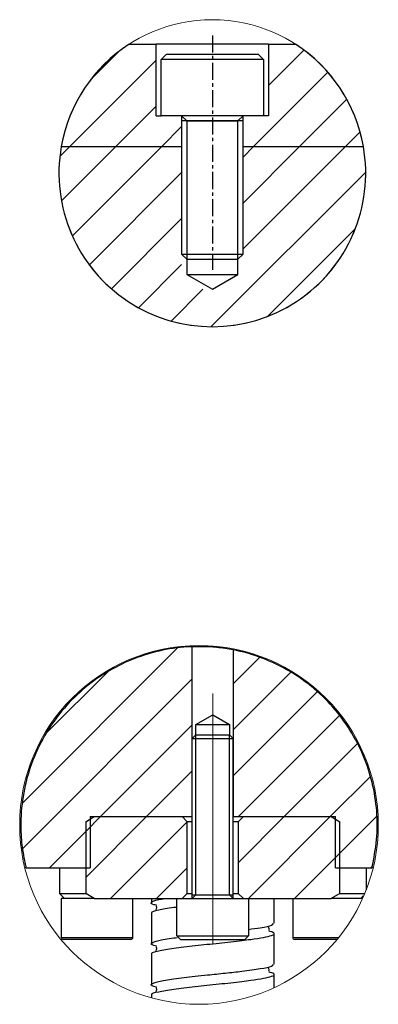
# Model space of a CAD drawing. Header units: millimetres. Extents: x 55 to 6841, y 61 to 3739.
# Drawn here: x 4215.7 to 4285.8, y 3206.6 to 3399 of the extents above; entities that cross this region are included whole.
import ezdxf

# ---------------------------------------------------------------- set-up
doc = ezdxf.new("R2010")
doc.units = ezdxf.units.MM
doc.header["$LTSCALE"] = 0.7
doc.linetypes.add('CENTER', pattern=[50.8, 31.75, -6.35, 6.35, -6.35])
doc.linetypes.add('HIDDEN', pattern=[9.525, 6.35, -3.175])
doc.layers.get('0').update_dxf_attribs({"color": 255})
doc.layers.add('DTAM', color=6, linetype='CENTER')
doc.layers.add('screw', color=33, linetype='Continuous', lineweight=13)
pattern_1 = [(45, (885.8005, 1947.352), (-4.490128, 4.490128), [])]
pattern_2 = [(45, (528.063, 2018.394), (-4.490128, 4.490128), [])]

msp = doc.modelspace()

# ---------------------------------------------------------------- hatches: boundary and pattern name
at = {"linetype": 'Continuous', "lineweight": 18}
h = msp.add_hatch(dxfattribs=at)
h.set_pattern_fill('ANSI31', color=1, scale=2, style=0)
h.set_pattern_definition(pattern_1)
edge = h.paths.add_edge_path(flags=0)
edge.add_line((4223.824, 3374.255), (4247.365, 3374.255))
edge.add_line((4247.365, 3374.255), (4247.365, 3380.255))
edge.add_line((4247.365, 3380.255), (4242.365, 3380.255))
edge.add_line((4242.365, 3380.255), (4242.365, 3394.255))
edge.add_line((4242.365, 3394.255), (4237.099, 3394.255))
edge.add_arc((4253.365, 3369.053), 29.996, 122.83873, 170.01218)
h = msp.add_hatch(dxfattribs=at)
h.set_pattern_fill('ANSI31', color=1, scale=2, style=0)
h.set_pattern_definition(pattern_1)
edge = h.paths.add_edge_path(flags=0)
edge.add_line((4259.365, 3374.255), (4282.906, 3374.255))
edge.add_arc((4253.365, 3369.053), 29.996, 9.98782, 57.16127)
edge.add_line((4269.631, 3394.255), (4264.365, 3394.255))
edge.add_line((4264.365, 3394.255), (4264.365, 3380.255))
edge.add_line((4264.365, 3380.255), (4259.365, 3380.255))
edge.add_line((4259.365, 3380.255), (4259.365, 3374.255))
h = msp.add_hatch(dxfattribs=at)
h.set_pattern_fill('ANSI31', color=1, scale=2, style=0)
h.set_pattern_definition(pattern_1)
edge = h.paths.add_edge_path()
edge.add_arc((4253.365, 3369.053), 29.996, 170.01218, 369.98782)
edge.add_line((4282.906, 3374.255), (4259.365, 3374.255))
edge.add_line((4259.365, 3374.255), (4259.365, 3346.369))
edge.add_line((4259.365, 3346.369), (4247.365, 3346.369))
edge.add_line((4247.365, 3346.369), (4247.365, 3374.255))
edge.add_line((4247.365, 3374.255), (4223.824, 3374.255))
h = msp.add_hatch(dxfattribs=at)
h.set_pattern_fill('ANSI31', scale=2, style=0)
h.set_pattern_definition(pattern_2)
edge = h.paths.add_edge_path(flags=0)
edge.add_line((4216.93, 3233.298), (4229.446, 3233.298))
edge.add_line((4229.446, 3233.298), (4229.446, 3243.298))
edge.add_line((4229.446, 3243.298), (4249.446, 3243.298))
edge.add_line((4249.446, 3243.298), (4249.446, 3276.521))
edge.add_arc((4250.756, 3241.693), 34.853, 92.154, 193.9384)
h = msp.add_hatch(dxfattribs=at)
h.set_pattern_fill('ANSI31', scale=2, style=0)
h.set_pattern_definition(pattern_2)
edge = h.paths.add_edge_path(flags=0)
edge.add_line((4277.446, 3233.298), (4284.583, 3233.298))
edge.add_arc((4250.756, 3241.693), 34.853, 346.0616, 438.93324)
edge.add_line((4257.446, 3275.897), (4257.446, 3243.298))
edge.add_line((4257.446, 3243.298), (4277.446, 3243.298))
edge.add_line((4277.446, 3243.298), (4277.446, 3233.298))
h = msp.add_hatch(dxfattribs=at)
h.set_pattern_fill('ANSI31', scale=2, style=0)
h.set_pattern_definition(pattern_2)
edge = h.paths.add_edge_path(flags=0)
edge.add_line((4248.446, 3228.298), (4248.446, 3242.298))
edge.add_line((4248.446, 3242.298), (4247.446, 3243.298))
edge.add_line((4247.446, 3243.298), (4230.289, 3243.298))
edge.add_spline(control_points=[(4230.289, 3243.298), (4229.73, 3242.97), (4229.175, 3242.636), (4228.622, 3242.298)], knot_values=[0.0518425, 0.0518425, 0.0518425, 0.0518425, 0.0528089, 0.0528089, 0.0528089, 0.0528089], weights=[1, 1, 1, 1], degree=3, periodic=0)
edge.add_line((4228.622, 3242.298), (4228.622, 3228.298))
edge.add_spline(control_points=[(4228.622, 3228.298), (4229.175, 3227.959), (4229.73, 3227.625), (4230.289, 3227.298)], knot_values=[0.0264124, 0.0264124, 0.0264124, 0.0264124, 0.0273832, 0.0273832, 0.0273832, 0.0273832], weights=[1, 1, 1, 1], degree=3, periodic=0)
edge.add_line((4230.289, 3227.298), (4247.446, 3227.298))
edge.add_line((4247.446, 3227.298), (4248.446, 3228.298))
h = msp.add_hatch(dxfattribs=at)
h.set_pattern_fill('ANSI31', scale=2, style=0)
h.set_pattern_definition(pattern_2)
edge = h.paths.add_edge_path(flags=0)
edge.add_line((4259.446, 3227.298), (4276.604, 3227.298))
edge.add_spline(control_points=[(4276.604, 3227.298), (4277.163, 3227.625), (4277.718, 3227.959), (4278.271, 3228.298)], knot_values=[0.0518425, 0.0518425, 0.0518425, 0.0518425, 0.0528089, 0.0528089, 0.0528089, 0.0528089], weights=[1, 1, 1, 1], degree=3, periodic=0)
edge.add_line((4278.271, 3228.298), (4278.271, 3242.298))
edge.add_spline(control_points=[(4278.271, 3242.298), (4277.718, 3242.636), (4277.163, 3242.97), (4276.604, 3243.298)], knot_values=[0.0264124, 0.0264124, 0.0264124, 0.0264124, 0.0273832, 0.0273832, 0.0273832, 0.0273832], weights=[1, 1, 1, 1], degree=3, periodic=0)
edge.add_line((4276.604, 3243.298), (4259.446, 3243.298))
edge.add_line((4259.446, 3243.298), (4258.446, 3242.298))
edge.add_line((4258.446, 3242.298), (4258.446, 3228.298))
edge.add_line((4258.446, 3228.298), (4259.446, 3227.298))

# ---------------------------------------------------------------- linework, layer by layer
at = {"color": 7, "linetype": 'Continuous', "lineweight": 25}
for p, q in [((4237.099, 3394.255), (4242.365, 3394.255)), ((4242.365, 3380.255), (4242.365, 3394.255)), ((4264.365, 3394.255), (4242.365, 3394.255)), ((4264.365, 3394.255), (4264.365, 3380.255)), ((4264.365, 3394.255), (4269.631, 3394.255)), ((4263.365, 3391.255), (4243.365, 3391.255)), ((4242.365, 3380.255), (4243.365, 3380.255)), ((4248.365, 3379.255), (4247.365, 3380.255)), ((4259.365, 3380.255), (4258.365, 3379.255)), ((4264.365, 3380.255), (4263.365, 3380.255)), ((4223.824, 3374.255), (4247.365, 3374.255)), ((4223.824, 3374.255), (4247.365, 3374.255)), ((4259.365, 3374.255), (4282.906, 3374.255)), ((4249.446, 3243.298), (4249.446, 3276.521)), ((4253.446, 3276.655), (4253.446, 3276.441)), ((4257.446, 3275.897), (4257.446, 3243.298)), ((4228.622, 3242.298), (4230.289, 3243.298)), ((4229.446, 3243.298), (4249.446, 3243.298)), ((4229.446, 3243.298), (4229.446, 3233.298)), ((4230.289, 3243.298), (4247.446, 3243.298)), ((4247.446, 3243.298), (4248.446, 3242.298)), ((4257.446, 3243.298), (4277.446, 3243.298)), ((4258.446, 3242.298), (4259.446, 3243.298)), ((4259.446, 3243.298), (4276.604, 3243.298)), ((4276.604, 3243.298), (4278.271, 3242.298)), ((4277.446, 3233.298), (4277.446, 3243.298)), ((4228.622, 3242.298), (4228.622, 3228.298)), ((4248.446, 3228.298), (4248.446, 3242.298)), ((4249.446, 3242.298), (4248.446, 3242.298)), ((4258.446, 3242.298), (4257.446, 3242.298)), ((4258.446, 3242.298), (4258.446, 3228.298)), ((4278.271, 3228.298), (4278.271, 3242.298)), ((4216.93, 3233.298), (4216.711, 3233.298)), ((4216.93, 3233.298), (4229.446, 3233.298)), ((4223.446, 3233.298), (4223.446, 3228.298)), ((4277.446, 3233.298), (4284.583, 3233.298)), ((4283.446, 3233.298), (4283.446, 3229.006)), ((4284.802, 3233.298), (4284.583, 3233.298)), ((4224.446, 3227.298), (4223.446, 3228.298)), ((4223.446, 3228.298), (4228.622, 3228.298)), ((4223.819, 3227.298), (4223.819, 3219.698)), ((4224.446, 3227.298), (4223.819, 3227.298)), ((4230.289, 3227.298), (4224.446, 3227.298)), ((4230.289, 3227.298), (4228.622, 3228.298)), ((4230.289, 3227.298), (4247.446, 3227.298)), ((4237.819, 3219.698), (4237.819, 3227.298)), ((4241.446, 3227.298), (4241.446, 3226.47)), ((4246.446, 3219.998), (4246.446, 3227.298)), ((4246.446, 3227.298), (4260.446, 3227.298)), ((4248.446, 3228.298), (4247.446, 3227.298)), ((4248.446, 3228.298), (4249.446, 3228.298)), ((4257.446, 3228.298), (4258.446, 3228.298)), ((4259.446, 3227.298), (4258.446, 3228.298)), ((4259.446, 3227.298), (4276.604, 3227.298)), ((4260.446, 3227.298), (4260.446, 3219.998)), ((4260.446, 3227.265), (4260.702, 3227.298)), ((4265.446, 3222.47), (4265.446, 3227.298)), ((4269.074, 3227.298), (4269.074, 3219.698)), ((4278.271, 3228.298), (4276.604, 3227.298)), ((4282.446, 3227.298), (4276.604, 3227.298)), ((4278.271, 3228.298), (4283.163, 3228.298)), ((4282.446, 3227.298), (4282.955, 3227.806)), ((4282.731, 3227.298), (4282.446, 3227.298)), ((4241.446, 3224.47), (4241.446, 3218.47)), ((4230.819, 3219.298), (4224.219, 3219.298)), ((4237.419, 3219.298), (4230.819, 3219.298)), ((4247.146, 3219.298), (4246.446, 3219.998)), ((4246.446, 3219.998), (4260.446, 3219.998)), ((4247.146, 3219.298), (4259.746, 3219.298)), ((4260.446, 3219.998), (4259.746, 3219.298)), ((4265.446, 3214.47), (4265.446, 3220.47)), ((4276.074, 3219.298), (4269.474, 3219.298)), ((4277.739, 3219.298), (4276.074, 3219.298)), ((4241.446, 3216.47), (4241.446, 3210.47)), ((4265.446, 3209.853), (4265.446, 3212.47)), ((4241.446, 3208.47), (4241.446, 3207.886))]:
    msp.add_line(p, q, dxfattribs=at)
at = {"color": 6, "linetype": 'Continuous', "lineweight": 25}
for p, q in [((4243.365, 3391.255), (4244.365, 3392.255)), ((4243.365, 3380.255), (4243.365, 3391.255)), ((4262.365, 3392.255), (4244.365, 3392.255)), ((4262.365, 3392.255), (4263.365, 3391.255)), ((4263.365, 3391.255), (4263.365, 3380.255)), ((4263.365, 3380.255), (4243.365, 3380.255)), ((4247.365, 3380.255), (4247.365, 3353.255)), ((4259.365, 3353.255), (4259.365, 3380.255)), ((4247.365, 3353.255), (4248.365, 3352.255)), ((4247.365, 3353.255), (4259.365, 3353.255)), ((4248.365, 3352.255), (4258.365, 3352.255)), ((4258.365, 3352.255), (4259.365, 3353.255)), ((4249.446, 3258.598), (4250.146, 3259.298)), ((4249.446, 3258.598), (4257.446, 3258.598)), ((4249.446, 3227.298), (4249.446, 3258.598)), ((4250.146, 3259.298), (4256.746, 3259.298)), ((4256.746, 3259.298), (4257.446, 3258.598)), ((4257.446, 3227.298), (4257.446, 3258.598))]:
    msp.add_line(p, q, dxfattribs=at)
at = {"color": 8, "linetype": 'Continuous', "lineweight": 25}
for p, q in [((4247.365, 3380.255), (4248.365, 3379.255)), ((4259.365, 3379.255), (4247.365, 3379.255)), ((4248.365, 3379.255), (4258.365, 3379.255)), ((4248.365, 3379.255), (4248.365, 3349.255)), ((4258.365, 3379.255), (4259.365, 3380.255)), ((4258.365, 3349.255), (4258.365, 3379.255)), ((4248.365, 3349.255), (4253.365, 3346.369)), ((4248.365, 3349.255), (4258.365, 3349.255)), ((4253.365, 3346.369), (4258.365, 3349.255)), ((4250.146, 3261.298), (4253.446, 3263.203)), ((4253.446, 3263.203), (4256.746, 3261.298)), ((4250.146, 3259.298), (4250.146, 3261.298)), ((4250.146, 3261.298), (4256.746, 3261.298)), ((4256.746, 3261.298), (4256.746, 3259.298)), ((4250.146, 3227.998), (4250.146, 3259.298)), ((4256.746, 3227.998), (4256.746, 3259.298)), ((4249.446, 3227.298), (4250.146, 3227.998)), ((4249.446, 3227.998), (4257.446, 3227.998)), ((4256.746, 3227.998), (4257.446, 3227.298)), ((4223.819, 3219.698), (4230.819, 3219.698)), ((4230.819, 3219.698), (4237.819, 3219.698)), ((4269.074, 3219.698), (4276.074, 3219.698)), ((4276.074, 3219.698), (4278.066, 3219.698))]:
    msp.add_line(p, q, dxfattribs=at)
at = {"color": 7, "linetype": 'Continuous', "lineweight": 18}
for centre, radius in [((4253.365, 3369.053), 29.996), ((4253.365, 3369.053), 29.996), ((4253.365, 3369.053), 29.996), ((4253.365, 3369.053), 29.996), ((4250.756, 3241.693), 35.065), ((4250.756, 3241.693), 35.065)]:
    msp.add_circle(centre, radius, dxfattribs=at)
at = {"color": 7, "linetype": 'Continuous', "lineweight": 25}
for centre, radius, start, end in [((4253.365, 3369.053), 29.996, 122.83873, 170.01218), ((4253.365, 3369.053), 29.996, 122.83873, 170.01218), ((4253.365, 3369.053), 29.996, 9.98782, 57.16127), ((4253.365, 3369.053), 29.996, 9.98782, 57.16127), ((4253.365, 3369.053), 29.996, 170.01218, 9.98782), ((4253.365, 3369.053), 29.996, 170.01218, 9.98782), ((4224.219, 3219.698), 0.4, 180, 270), ((4237.419, 3219.698), 0.4, 270, 0), ((4269.474, 3219.698), 0.4, 180, 270)]:
    msp.add_arc(centre, radius, start, end, dxfattribs=at)
for points, knots in [([(4253.446, 3276.441), (4251.556, 3276.497), (4247.776, 3276.607), (4242.184, 3275.624), (4236.858, 3273.815), (4231.861, 3271.163), (4227.336, 3267.709), (4223.331, 3263.47), (4220.049, 3258.526), (4217.619, 3253.042), (4216.183, 3247.234), (4215.79, 3241.929), (4216.09, 3237.25), (4216.65, 3234.615), (4216.93, 3233.298)], [0, 0, 0, 0, 0.0852114, 0.170433, 0.2555096, 0.3406075, 0.4285129, 0.5164225, 0.6081571, 0.6998603, 0.7889771, 0.8780722, 0.939034, 1, 1, 1, 1]), ([(4284.583, 3233.298), (4284.946, 3235.13), (4285.673, 3238.795), (4285.645, 3244.439), (4284.759, 3249.983), (4282.999, 3255.323), (4280.398, 3260.3), (4276.989, 3264.883), (4272.797, 3268.896), (4267.903, 3272.235), (4262.471, 3274.682), (4257.563, 3276.008), (4254.513, 3276.329), (4253.446, 3276.441)], [0, 0, 0, 0, 0.0921627, 0.1843175, 0.2764434, 0.368588, 0.4617641, 0.5549547, 0.6527047, 0.750441, 0.8487844, 0.9471025, 1, 1, 1, 1]), ([(4242.438, 3225.987), (4242.265, 3226.024), (4241.312, 3226.228), (4241.345, 3226.6), (4242.164, 3226.998), (4243.652, 3227.231), (4244.078, 3227.298)], [0, 0, 0, 0, 0.08446709, 0.4663084, 0.84704532, 1, 1, 1, 1]), ([(4241.623, 3224.47), (4241.57, 3224.513), (4241.312, 3224.724), (4242.763, 3225.098), (4244.651, 3225.452), (4246.248, 3225.643), (4246.446, 3225.667)], [0, 0, 0, 0, 0.1079051, 0.5243572, 0.9408093, 1, 1, 1, 1]), ([(4242.432, 3225.882), (4242.42, 3225.883), (4242.346, 3225.888), (4242.573, 3225.537), (4242.229, 3225.053), (4242.427, 3225.092), (4242.452, 3225.097)], [0, 0, 0, 0, 0.0599513, 0.3578022, 0.9200699, 1, 1, 1, 1]), ([(4260.446, 3221.278), (4261.253, 3221.384), (4263.331, 3221.656), (4265.159, 3222.055), (4265.236, 3222.346), (4265.27, 3222.47)], [0, 0, 0, 0, 0.2672911, 0.6879907, 1, 1, 1, 1]), ([(4264.399, 3221.154), (4264.429, 3221.176), (4264.514, 3221.238), (4264.414, 3221.742), (4264.242, 3221.779), (4264.234, 3221.781)], [0, 0, 0, 0, 0.3497734, 0.9712388, 1, 1, 1, 1]), ([(4242.438, 3217.987), (4242.266, 3218.024), (4241.315, 3218.228), (4241.269, 3218.6), (4242.64, 3219.098), (4244.659, 3219.453), (4246.259, 3219.644), (4246.463, 3219.669)], [0, 0, 0, 0, 0.0658152, 0.363339, 0.6600022, 0.9566654, 1, 1, 1, 1]), ([(4241.623, 3216.47), (4241.571, 3216.513), (4241.315, 3216.724), (4242.699, 3217.097), (4245.641, 3217.595), (4249.919, 3218.097), (4254.692, 3218.6), (4258.445, 3219.005), (4261.352, 3219.377), (4263.533, 3219.706), (4265.243, 3220.134), (4265.779, 3220.555), (4264.798, 3220.841), (4264.386, 3220.962)], [0, 0, 0, 0, 0.0287778, 0.1398438, 0.2509098, 0.3622979, 0.4736861, 0.5847521, 0.6341894, 0.7208894, 0.807893, 0.9192811, 1, 1, 1, 1]), ([(4242.432, 3217.882), (4242.42, 3217.883), (4242.346, 3217.888), (4242.573, 3217.537), (4242.229, 3217.053), (4242.427, 3217.092), (4242.452, 3217.097)], [0, 0, 0, 0, 0.0599513, 0.3578022, 0.9200699, 1, 1, 1, 1]), ([(4242.438, 3209.987), (4242.266, 3210.024), (4241.315, 3210.228), (4241.285, 3210.6), (4242.585, 3211.098), (4245.67, 3211.595), (4249.244, 3212.02), (4252.743, 3212.393), (4255.914, 3212.73), (4259.609, 3213.14), (4262.951, 3213.595), (4265.176, 3214.054), (4265.242, 3214.346), (4265.27, 3214.47)], [0, 0, 0, 0, 0.0246942, 0.1363265, 0.247636, 0.3589455, 0.4705778, 0.5291054, 0.611809, 0.6942668, 0.8055762, 0.9172086, 1, 1, 1, 1]), ([(4264.399, 3213.154), (4264.429, 3213.176), (4264.514, 3213.238), (4264.414, 3213.742), (4264.242, 3213.779), (4264.234, 3213.781)], [0, 0, 0, 0, 0.34977343, 0.97123877, 1, 1, 1, 1]), ([(4241.623, 3208.47), (4241.571, 3208.513), (4241.315, 3208.724), (4242.699, 3209.097), (4245.641, 3209.595), (4249.919, 3210.097), (4254.692, 3210.6), (4258.445, 3211.005), (4261.352, 3211.377), (4263.533, 3211.706), (4265.243, 3212.134), (4265.779, 3212.555), (4264.798, 3212.841), (4264.386, 3212.962)], [0, 0, 0, 0, 0.0287778, 0.1398438, 0.2509098, 0.3622979, 0.4736861, 0.5847521, 0.6341894, 0.7208894, 0.807893, 0.9192811, 1, 1, 1, 1]), ([(4242.432, 3209.882), (4242.42, 3209.883), (4242.346, 3209.888), (4242.573, 3209.537), (4242.229, 3209.053), (4242.427, 3209.092), (4242.452, 3209.097)], [0, 0, 0, 0, 0.0599513, 0.3578022, 0.9200699, 1, 1, 1, 1])]:
    msp.add_open_spline(points, degree=3, knots=knots, dxfattribs=at)
at = {"layer": 'DTAM', "color": 1, "linetype": 'CENTER', "ltscale": 0.15}
msp.add_line((4253.365, 3395.959), (4253.365, 3350.182), dxfattribs=at)
at = {"layer": 'screw', "color": 1, "linetype": 'CENTER', "ltscale": 2.54}
msp.add_line((4253.446, 3218.334), (4253.446, 3267.347), dxfattribs=at)
at = {"layer": 'screw', "color": 92, "linetype": 'HIDDEN', "ltscale": 0.16}
for p, q in [((4249.446, 3258.598), (4249.446, 3260.598)), ((4257.446, 3260.598), (4257.446, 3258.598))]:
    msp.add_line(p, q, dxfattribs=at)

doc.saveas('drawing.dxf')
